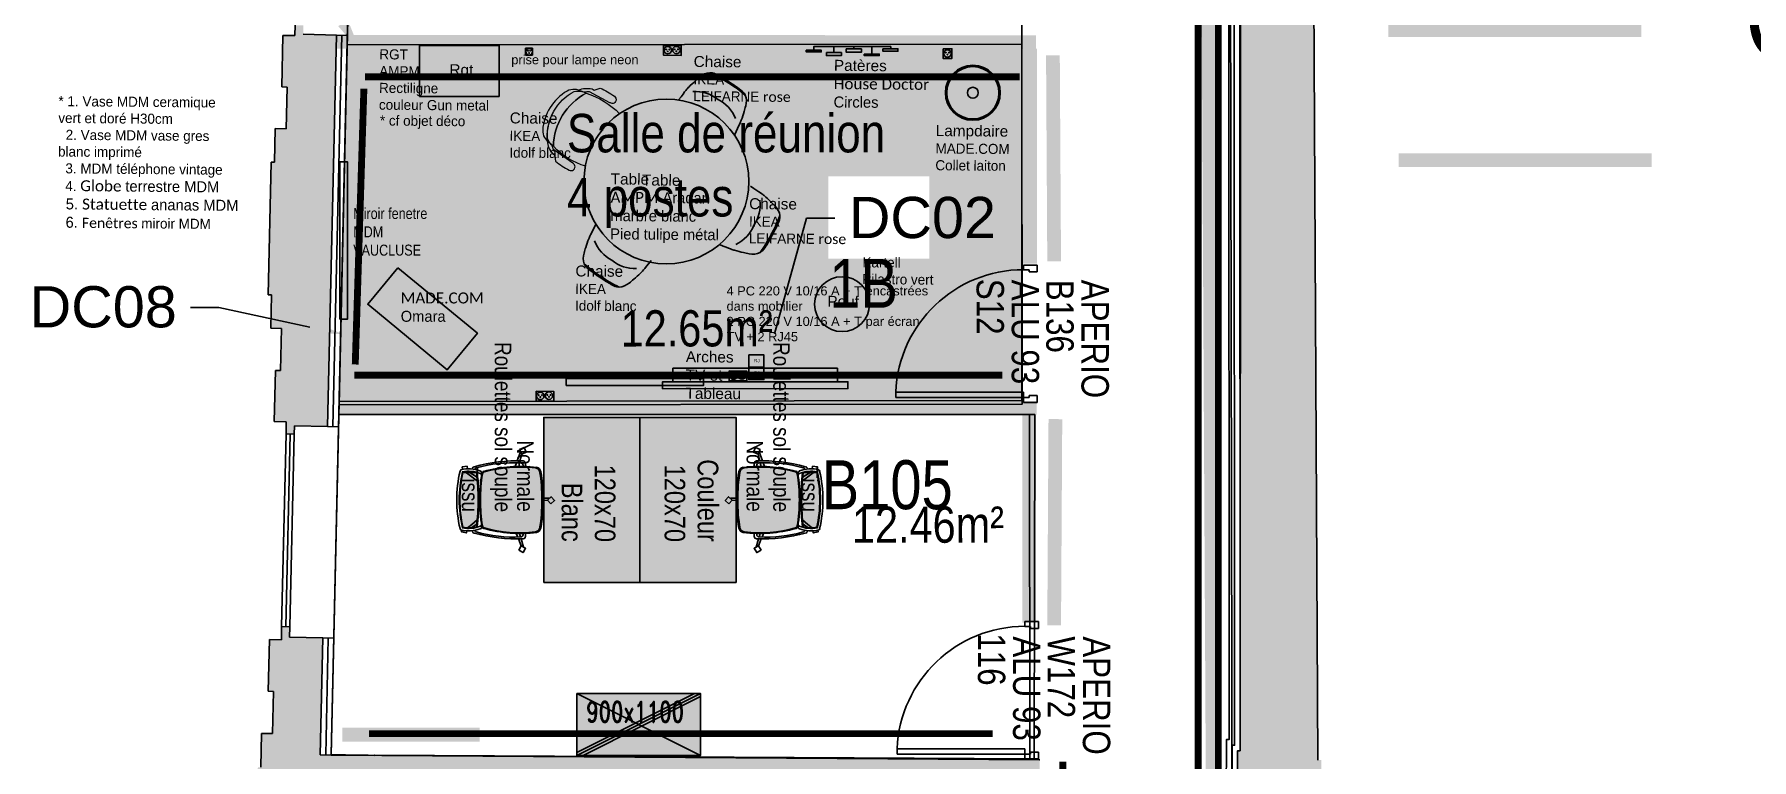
# Model space of a CAD drawing. Extents: x -28.9 to 23.3, y -8.4 to 57.6.
# Drawn here: x -17.86 to -5.36, y 43.74 to 49.02 of the extents above; entities that cross this region are included whole.
import ezdxf
from ezdxf import colors
from ezdxf.entities.mleader import LeaderData, LeaderLine
from ezdxf.enums import TextEntityAlignment as Align
from ezdxf.math import Vec2, Vec3

# ---------------------------------------------------------------- set-up
doc = ezdxf.new("R2010")
doc.units = 0
doc.header["$LTSCALE"] = 0.001
for name, pattern in [('AXES2', [28.575, 19.05, -3.175, 3.175, -3.175]), ('CACHE', [0.375, 0.25, -0.125]), ('CACHE2', [4.7625, 3.175, -1.5875]), ('HIDDEN', [9.525, 6.35, -3.175])]:
    doc.linetypes.add(name, pattern=pattern)
for name, color, linetype in [('01-FAC_CHASSIS EXI', 4, 'Continuous'), ('01-STR_MACONNERIE_HACH', 252, 'Continuous'), ('02-ISOLATION', 6, 'ISOLATION'), ('_ANNO-CONCEPT-T', 7, 'Continuous'), ('A-Etiq_Mob', 7, 'Continuous'), ('A-Etiquettes', 7, 'Continuous'), ('A-legende', 7, 'Continuous'), ('A-MobilierAQ', 7, 'Continuous'), ('A-num pièce', 1, 'Continuous'), ('A-texte', 7, 'Continuous')]:
    doc.layers.add(name, color=color, linetype=linetype)
for name, color, linetype, true_color in [('04-MOBILIER', 1, 'Continuous', 0xff0000), ('A-cote', 7, 'Continuous', 0x425746), ('A-Détails', 7, 'Continuous', 0x00a500), ('A-mobilier', 7, 'Continuous', 0x666666), ('A-MOQUETTE', 7, 'Continuous', 0xe5ecff), ('A-placo', 30, 'Continuous', 0xff7f00), ('A-projet', 7, 'Continuous', 0x5b6280), ('A-signalétique', 7, 'Continuous', 0x666666), ('A-vitré', 7, 'Continuous', 0x61becc), ('couleur siege', 1, 'Continuous', 0xff0000), ('Coupe', 1, 'Continuous', 0xff0000)]:
    doc.layers.add(name, color=color, linetype=linetype, true_color=true_color)
doc.layers.add('A-portes', color=7, linetype='Continuous', lineweight=25)
doc.layers.add('plafond', color=5, linetype='Continuous', lineweight=25, true_color=0x0000ff)
doc.styles.add('RENS', font='arial.ttf', dxfattribs={"width": 0.999})
doc.styles.add('ROMAND', font='romand', dxfattribs={"width": 0.7})
doc.styles.get("Standard").update_dxf_attribs({"font": 'ARIALN.TTF'})
doc.styles.add('Y_TXT_COT', font='arial.ttf', dxfattribs={"height": 0.2})
doc.linetypes.add('ISOLATION', pattern='A,0.00254,-2.54,[134,ltypeshp.shx,S=2.54,R=0,X=-2.54,Y=0],-5.08,[134,ltypeshp.shx,S=2.54,R=180,X=2.54,Y=0],-2.54', length=10.16254)

# ---------------------------------------------------------------- blocks, each defined once
blk = doc.blocks.new('Xref-R1-2018-11')
at = {"layer": '01-STR_MACONNERIE_HACH'}
h = blk.add_hatch(color=256, dxfattribs=at)
h.dxf.hatch_style = 1
h.paths.add_polyline_path([(-13.248, 17.273), (-13.246, 17.355), (-13.326, 17.357), (-13.329, 17.259), (-13.391, 17.26), (-13.399, 16.927), (-13.508, 16.93), (-13.541, 15.475), (-12.378, 15.485), (-12.099, 15.493), (-12.101, 15.595), (-11.795, 15.597), (-11.795, 15.651), (-11.705, 15.652), (-11.706, 15.732), (-11.796, 15.731), (-11.8, 16.308), (-12.584, 16.301), (-12.563, 17.257)])
h.paths.add_polyline_path([(-13.016, 26.879), (-13.015, 26.929), (-13.175, 26.932), (-13.2, 25.804), (-13.04, 25.801), (-13.039, 25.847), (-12.369, 25.832), (-12.346, 26.864)])
h.paths.add_polyline_path([(-12.948, 29.884), (-12.947, 29.93), (-13.107, 29.934), (-13.132, 28.82), (-12.972, 28.816), (-12.971, 28.858), (-12.301, 28.843), (-12.278, 29.869)])
h.paths.add_polyline_path([(-12.881, 32.88), (-12.88, 32.926), (-13.04, 32.93), (-13.065, 31.819), (-12.905, 31.816), (-12.904, 31.857), (-12.234, 31.842), (-12.211, 32.865)])
h.paths.add_polyline_path([(-7.898, 17.894), (-7.925, 16.194), (-9.339, 16.216), (-9.312, 17.916)], flags=16)
edge = h.paths.add_edge_path()
edge.add_line((-5.736, 19.449), (-5.735, 19.673))
edge.add_line((-5.735, 19.673), (-6.241, 19.672))
edge.add_line((-6.241, 19.672), (-6.241, 19.712))
edge.add_line((-6.241, 19.712), (-6.301, 19.712))
edge.add_line((-6.301, 19.712), (-6.3, 19.332))
edge.add_line((-6.3, 19.332), (-6.3, 19.212))
edge.add_line((-6.3, 19.212), (-6.3, 18.852))
edge.add_line((-6.3, 18.852), (-4.904, 18.85))
edge.add_line((-4.904, 18.85), (-4.79, 18.848))
edge.add_line((-4.79, 18.848), (-4.79, 18.85))
edge.add_line((-4.79, 18.85), (0.023, 18.845))
edge.add_line((0.023, 18.845), (0.106, 18.845))
edge.add_line((0.106, 18.845), (0.281, 18.845))
edge.add_line((0.281, 18.845), (0.449, 18.845))
edge.add_line((0.449, 18.845), (0.449, 18.425))
edge.add_line((0.449, 18.425), (0.449, 16.685))
edge.add_line((0.449, 16.685), (0.449, 16.24))
edge.add_line((0.449, 16.24), (0.224, 16.243))
edge.add_line((0.224, 16.243), (0.155, 16.243))
edge.add_line((0.155, 16.243), (-0.001, 16.245))
edge.add_line((-0.001, 16.245), (-0.247, 16.245))
edge.add_line((-0.247, 16.245), (-0.245, 15.778))
edge.add_line((-0.245, 15.778), (-1.206, 15.769))
edge.add_line((-1.206, 15.769), (-1.205, 15.609))
edge.add_line((-1.205, 15.609), (-1.102, 15.61))
edge.add_line((-1.102, 15.61), (-1.102, 15.568))
edge.add_line((-1.102, 15.568), (-0.915, 15.565))
edge.add_line((-0.915, 15.565), (-0.933, 14.246))
edge.add_line((-0.933, 14.246), (0.286, 14.181))
edge.add_line((0.286, 14.181), (0.599, 14.665))
edge.add_line((0.599, 14.665), (0.871, 14.653))
edge.add_line((0.871, 14.653), (1.106, 14.67))
edge.add_arc((1.275, 16.782), 2.119, 265.4303, 301.2709)
edge.add_arc((40.798, -48.297), 74.021, 121.07038, 121.27092, ccw=False)
edge.add_line((2.596, 15.105), (3.168, 15.533))
edge.add_line((3.168, 15.533), (0.286, 19.372))
edge.add_line((0.286, 19.372), (-0.76, 19.393))
edge.add_line((-0.76, 19.393), (-0.747, 22.141))
edge.add_line((-0.747, 22.141), (-5.843, 22.165))
edge.add_line((-5.843, 22.165), (-5.797, 28.561))
edge.add_line((-5.797, 28.561), (-5.795, 29.111))
edge.add_line((-5.795, 29.111), (-6.316, 29.111))
edge.add_line((-6.316, 29.111), (-6.302, 20.622))
edge.add_line((-6.302, 20.622), (-6.242, 20.622))
edge.add_line((-6.242, 20.622), (-6.242, 20.662))
edge.add_line((-6.242, 20.662), (-5.731, 20.663))
edge.add_line((-5.731, 20.663), (-5.727, 21.265))
edge.add_line((-5.727, 21.265), (-5.527, 21.264))
edge.add_line((-5.527, 21.264), (-5.526, 21.589))
edge.add_line((-5.526, 21.589), (-1.324, 21.57))
edge.add_line((-1.324, 21.57), (-1.334, 19.428))
edge.add_line((-1.334, 19.428), (-5.736, 19.449))
h.paths.add_polyline_path([(-6.324, 34.208), (-6.319, 31.031), (-5.787, 31.031), (-5.774, 34.209)])
h.paths.add_polyline_path([(-13.076, 46.557), (-13.075, 46.625), (-13.135, 46.627), (-13.137, 46.538), (-13.224, 46.54), (-13.233, 46.163), (-13.194, 46.162), (-13.201, 45.865), (-13.28, 45.867), (-13.285, 45.627), (-13.311, 45.628), (-13.333, 44.653), (-13.307, 44.652), (-13.313, 44.402), (-13.234, 44.4), (-13.241, 44.095), (-13.279, 44.096), (-13.288, 43.725), (-13.2, 43.724), (-13.202, 43.625), (-13.142, 43.623), (-13.141, 43.688), (-12.9, 43.683), (-12.835, 46.552)])
h.paths.add_polyline_path([(-13.176, 42.149), (-13.174, 42.214), (-13.234, 42.215), (-13.236, 42.139), (-13.323, 42.141), (-13.332, 41.765), (-13.293, 41.764), (-13.3, 41.46), (-13.379, 41.462), (-13.385, 41.218), (-13.41, 41.218), (-13.432, 40.253), (-13.407, 40.252), (-13.412, 40.01), (-13.333, 40.008), (-13.34, 39.7), (-13.378, 39.701), (-13.387, 39.33), (-13.299, 39.328), (-13.301, 39.239), (-13.241, 39.237), (-13.24, 39.299), (-12.999, 39.294), (-12.934, 42.143)])
h.paths.add_polyline_path([(-12.133, 36.307), (-8.706, 36.23), (-7.819, 36.245), (-7.814, 36.868), (-13.052, 36.904), (-13.033, 37.754), (-13.275, 37.76), (-13.273, 37.835), (-13.333, 37.837), (-13.335, 37.741), (-13.422, 37.743), (-13.431, 37.366), (-13.392, 37.365), (-13.399, 37.058), (-13.479, 37.059), (-13.484, 36.813), (-13.506, 36.813), (-13.53, 35.762), (-13.508, 35.761), (-13.515, 35.431), (-12.983, 35.419), (-12.997, 34.816), (-12.837, 34.813), (-12.836, 34.849), (-12.166, 34.834)])
h.paths.add_polyline_path([(-12.437, 22.845), (-12.414, 23.862), (-13.084, 23.877), (-13.082, 23.941), (-13.242, 23.944), (-13.268, 22.819), (-13.108, 22.816), (-13.107, 22.86)])
h.paths.add_polyline_path([(-12.53, 18.704), (-12.482, 20.85), (-13.042, 20.863), (-13.152, 20.864), (-13.15, 20.935), (-13.31, 20.938), (-13.335, 19.841), (-13.441, 19.844), (-13.458, 19.073), (-13.351, 19.071), (-13.358, 18.736), (-13.295, 18.735), (-13.297, 18.647), (-13.217, 18.646), (-13.216, 18.719)])
h.paths.add_polyline_path([(-6.372, 48.192), (-6.362, 48.083), (-6.35, 45.986), (-6.355, 36.933), (-6.374, 36.933), (-6.379, 36.271), (-6.327, 36.271), (-6.326, 36.129), (-5.766, 36.13), (-5.763, 36.865), (-5.789, 36.865), (-5.862, 50.72), (-13.17, 50.678), (-13.239, 47.632), (-13.199, 47.631), (-13.206, 47.338), (-13.119, 47.336), (-13.121, 47.216), (-13.061, 47.215), (-13.06, 47.277), (-12.758, 47.271), (-12.761, 47.906), (-12.774, 50.156), (-9.694, 50.173), (-9.694, 50.213), (-8.334, 50.221), (-8.334, 50.271), (-7.404, 50.277), (-6.384, 50.277)])
h.paths.add_polyline_path([(-9.228, 18.277), (-9.229, 18.207), (-9.229, 18.207), (-9.659, 18.217), (-9.67, 16.326), (-10.321, 16.321), (-10.316, 15.742), (-10.395, 15.742), (-10.394, 15.662), (-10.316, 15.662), (-10.316, 15.608), (-9.982, 15.61), (-9.973, 15.506), (-6.787, 15.534), (-6.787, 15.646), (-6.432, 15.647), (-6.433, 15.722), (-6.324, 15.722), (-6.324, 15.802), (-6.408, 15.804), (-6.409, 16.252), (-7.629, 16.254), (-7.62, 16.686), (-7.917, 16.691), (-7.904, 17.516), (-7.607, 17.511), (-7.595, 18.251), (-7.867, 18.256)])
h.paths.add_polyline_path([(-3.647, 16.249), (-4.965, 16.251), (-4.964, 15.806), (-5.016, 15.806), (-5.016, 15.726), (-4.932, 15.726), (-4.932, 15.652), (-4.669, 15.652), (-4.669, 15.576), (-3.606, 15.586), (-3.608, 15.746), (-3.645, 15.745)], flags=17)
for p, q in [((-5.789, 36.865), (-5.862, 50.72)), ((-6.355, 36.933), (-6.35, 45.986)), ((-13.332, 41.765), (-13.323, 42.141)), ((-13.236, 42.139), (-13.234, 42.215)), ((-12.934, 42.143), (-12.999, 39.294)), ((-13.3, 41.46), (-13.293, 41.764)), ((-13.385, 41.218), (-13.379, 41.462)), ((-13.432, 40.253), (-13.41, 41.218)), ((-13.412, 40.01), (-13.407, 40.252)), ((-13.34, 39.7), (-13.333, 40.008)), ((-13.387, 39.33), (-13.378, 39.701)), ((-13.241, 39.237), (-13.24, 39.299)), ((-13.275, 37.76), (-13.273, 37.835)), ((-13.431, 37.366), (-13.422, 37.743)), ((-13.033, 37.754), (-13.052, 36.904)), ((-13.399, 37.058), (-13.392, 37.365)), ((-13.484, 36.813), (-13.479, 37.059)), ((-7.814, 36.868), (-13.052, 36.904))]:
    blk.add_line(p, q)
for points in [[(-13.323, 42.141), (-13.236, 42.139)], [(-12.934, 42.143), (-13.176, 42.149)], [(-13.293, 41.764), (-13.332, 41.765)], [(-13.379, 41.462), (-13.3, 41.46)], [(-13.41, 41.218), (-13.385, 41.218)], [(-13.432, 40.253), (-13.407, 40.252)], [(-13.333, 40.008), (-13.412, 40.01)], [(-13.378, 39.701), (-13.34, 39.7)], [(-13.387, 39.33), (-13.299, 39.328)], [(-13.301, 39.239), (-13.299, 39.328)], [(-12.999, 39.294), (-13.24, 39.299)], [(-13.301, 39.239), (-13.241, 39.237)], [(-13.422, 37.743), (-13.335, 37.741), (-13.333, 37.837)], [(-13.333, 37.837), (-13.273, 37.835)], [(-13.033, 37.754), (-13.275, 37.76)], [(-13.392, 37.365), (-13.431, 37.366)], [(-13.479, 37.059), (-13.399, 37.058)], [(-6.327, 36.271), (-6.379, 36.271), (-6.374, 36.933), (-6.355, 36.933)]]:
    blk.add_lwpolyline(points)
at = {"layer": '01-FAC_CHASSIS EXI', "linetype": 'Continuous'}
blk.add_line((-13.303, 37.836), (-13.271, 39.238), dxfattribs=at)
at = {"layer": '01-FAC_CHASSIS EXI'}
for points in [[(-13.301, 39.239), (-13.333, 37.837)], [(-13.273, 37.835), (-13.241, 39.237)]]:
    blk.add_lwpolyline(points, dxfattribs=at)
at = {"layer": '02-ISOLATION', "linetype": 'Continuous'}
blk.add_line((-12.999, 39.294), (-12.919, 39.292), dxfattribs=at)
for points in [[(-12.68, 47.759), (-12.677, 47.189), (-12.74, 47.19), (-12.972, 36.902)], [(-6.44, 47.759), (-6.435, 37.014), (-6.454, 37.015), (-6.459, 36.19), (-6.407, 36.19), (-6.407, 34.196), (-6.396, 29.11), (-6.382, 20.622)], [(-6.36, 47.759), (-6.355, 36.933), (-6.374, 36.933), (-6.379, 36.271), (-6.327, 36.271), (-6.327, 34.196), (-6.316, 29.111), (-6.302, 20.622)], [(-12.934, 42.143), (-12.854, 42.141)], [(-13.033, 37.754), (-12.953, 37.752)]]:
    blk.add_lwpolyline(points, dxfattribs=at)
at = {"layer": '02-ISOLATION', "linetype": 'ISOLATION', "ltscale": 0.004}
for points in [[(-6.4, 47.759), (-6.395, 36.973), (-6.414, 36.974), (-6.419, 36.23), (-6.367, 36.231), (-6.367, 36.129)], [(-12.894, 42.142), (-12.959, 39.293)], [(-12.993, 37.753), (-13.012, 36.903)]]:
    blk.add_lwpolyline(points, dxfattribs=at)
blk = doc.blocks.new('PC16A-1M')
at = {"color": 0}
for p, q in [((-1.56, 1.5), (-1.56, -1.47)), ((1.46, 1.5), (-1.56, 1.5)), ((1.46, -1.47), (1.46, 1.5)), ((-1.56, -1.47), (1.46, -1.47))]:
    blk.add_line(p, q, dxfattribs=at)
for centre, radius in [((0, 0), 1.46), ((-0.48, 0.43), 0.146), ((0.47, 0.41), 0.146), ((-0.03, -0.59), 0.146)]:
    blk.add_circle(centre, radius, dxfattribs=at)
blk = doc.blocks.new('Chaise-dessus-1')
at = {"linetype": 'Continuous', "lineweight": 18, "flags": 128}
for points in [[(-5.218, 4.942, -0.253077), (-5.228, 5.051, -0.244096), (-4.951, 5.242, -0.271625), (-4.859, 5.197, 0.064373), (-4.889, 5.211, 0.291743), (-5.222, 4.999, 0.129568)], [(-5.205, 4.913, -0.271264), (-4.831, 5.17, 0.15895), (-4.889, 5.21, 0.292402), (-5.222, 4.999, 0.194969)], [(-4.768, 5.164), (-4.721, 5.16, -0.050677), (-4.652, 5.063, -0.255641), (-4.652, 5.031, -0.151195), (-4.668, 5.021, -0.282108), (-4.694, 5.026, -0.016426), (-4.701, 5.034), (-4.804, 5.167, 0.060703), (-4.843, 5.181), (-4.871, 5.212, -0.156798), (-4.778, 5.179, -0.104782), (-4.768, 5.164, 0.228728)], [(-5.224, 4.853), (-5.238, 4.809, 0.050677), (-5.173, 4.709, 0.255641), (-5.144, 4.697, 0.151195), (-5.128, 4.708, 0.282108), (-5.124, 4.734, 0.016426), (-5.128, 4.744), (-5.214, 4.888, -0.060703), (-5.213, 4.929), (-5.231, 4.967, 0.156798), (-5.234, 4.869, 0.104782), (-5.224, 4.853, -0.228728)]]:
    blk.add_lwpolyline(points, format="xyb", close=True, dxfattribs=at)
for points in [[(-5.205, 4.913, -0.271437), (-4.831, 5.17)], [(-4.674, 4.94, 0.132023), (-4.831, 5.17, 0.271264), (-5.205, 4.913, 0.126903), (-5.045, 4.677)]]:
    blk.add_lwpolyline(points, format="xyb", dxfattribs=at)
blk = doc.blocks.new('A$C7F8468B1')
at = {"layer": '04-MOBILIER'}
for centre, radius, start, end in [((20.8, -69), 91.5, 88.4948, 98.0977), ((20.8, -61.3), 84.7, 88.3377, 96.6108), ((25.7, -61.3), 84.7, 83.3892, 91.6623), ((25.6, -68.1), 91.5, 83.6625, 91.5052), ((25.6, -69), 91.5, 81.9023, 91.5052), ((20.5, -18.6), 27, 84.0728, 125.5143), ((26.1, -17.8), 26.2, 53.8955, 96.2776)]:
    blk.add_arc(centre, radius, start, end, dxfattribs=at)
for points in [[(11, 22.8), (10, 22.5), (6.3, 21.3), (3.6, 16.2), (2.1, 10.2), (0.6, 5.2), (0.1, 1.5), (-0.9, -7.2)], [(35.4, 22.8), (36.5, 22.5), (40.1, 21.3), (42.9, 16.2), (44.3, 10.2), (45.9, 5.2), (46.4, 1.5), (47.1, -7.4)]]:
    blk.add_open_spline(points, degree=3, knots=[0, 0, 0, 0, 3.716681, 12.506628, 17.24982, 24.62784, 29.757352, 29.757352, 29.757352, 29.757352], dxfattribs=at)
blk = doc.blocks.new('A$C1E0C1A8B')
at = {"layer": '04-MOBILIER', "linetype": 'Continuous'}
for p, q in [((-7.1, 45.497), (-6.52, 45.497)), ((-7.1, 45.127), (-7.1, 45.497)), ((-6.52, 45.497), (-6.52, 45.127)), ((-4.23, 45.49), (-3.668, 45.49)), ((-4.084, 45.446), (-4.084, 45.49)), ((-3.938, 45.473), (-3.938, 45.49)), ((-3.808, 45.436), (-3.808, 45.49)), ((-3.668, 45.49), (-3.668, 45.475)), ((-6.52, 45.127), (-7.1, 45.127))]:
    blk.add_line(p, q, dxfattribs=at)
at = {"layer": '04-MOBILIER', "ltscale": 0.01}
for p, q in [((-4.057, 43.15), (-5.257, 43.149)), ((-5.257, 43.149), (-5.257, 43.049)), ((-4.057, 43.05), (-4.057, 43.15))]:
    blk.add_line(p, q, dxfattribs=at)
at = {"layer": '04-MOBILIER', "linetype": 'Continuous'}
for points in [[(-4.285, 45.463), (-4.176, 45.463), (-4.176, 45.451), (-4.285, 45.451)], [(-4.23, 45.463), (-4.23, 45.463), (-4.23, 45.49), (-4.23, 45.49)], [(-4.138, 45.446), (-4.029, 45.446), (-4.029, 45.425), (-4.138, 45.425)], [(-3.993, 45.473), (-3.883, 45.473), (-3.883, 45.449), (-3.993, 45.449)], [(-3.862, 45.436), (-3.753, 45.436), (-3.753, 45.425), (-3.862, 45.425)], [(-3.727, 45.475), (-3.618, 45.475), (-3.618, 45.456), (-3.727, 45.456)]]:
    blk.add_lwpolyline(points, close=True, dxfattribs=at)
at = {"layer": '04-MOBILIER', "ltscale": 0.1}
blk.add_lwpolyline([(-7.257, 43.88), (-6.679, 43.403), (-6.898, 43.137), (-7.477, 43.614)], close=True, dxfattribs=at)
at = {"layer": '04-MOBILIER', "ltscale": 0.01}
for points in [[(-6.032, 43.023), (-6.032, 43.073), (-5.032, 43.074), (-5.032, 43.024)], [(-5.332, 42.999), (-5.332, 43.049), (-3.982, 43.05), (-3.982, 43)]]:
    blk.add_lwpolyline(points, close=True, dxfattribs=at)
for centre, radius in [((-3.072, 45.154), 0.2), ((-3.072, 45.154), 0.19), ((-3.072, 45.154), 0.04), ((-4.024, 43.615), 0.2)]:
    blk.add_circle(centre, radius, dxfattribs=at)
at = {"layer": '04-MOBILIER', "linetype": 'Continuous'}
blk.add_circle((-5.303, 44.508), 0.6, dxfattribs=at)
at = {"layer": 'Coupe', "color": 253, "linetype": 'Continuous', "true_color": 0x9898cc}
blk.add_lwpolyline([(-7.68, 44.65), (-7.624, 44.65), (-7.624, 43.507), (-7.68, 43.507)], close=True, dxfattribs=at)
at = {"layer": 'plafond', "linetype": 'Continuous'}
for points in [[(-5.323, 45.498), (-5.195, 45.497), (-5.195, 45.426), (-5.323, 45.427)], [(-3.288, 45.475), (-3.224, 45.474), (-3.224, 45.404), (-3.288, 45.404)], [(-4.703, 43.245), (-4.593, 43.245), (-4.593, 43.157), (-4.703, 43.157)], [(-4.703, 43.155), (-4.593, 43.155), (-4.593, 43.066), (-4.703, 43.066)], [(-4.846, 43.129), (-4.718, 43.128), (-4.718, 43.058), (-4.846, 43.059)], [(-6.251, 42.982), (-6.123, 42.98), (-6.123, 42.91), (-6.251, 42.911)]]:
    blk.add_lwpolyline(points, close=True, dxfattribs=at)
for centre, radius in [((-5.293, 45.464), 0.027), ((-5.304, 45.469), 0.0025), ((-5.293, 45.455), 0.0025), ((-5.281, 45.469), 0.0025), ((-5.23, 45.465), 0.027), ((-5.242, 45.47), 0.0025), ((-5.23, 45.456), 0.0025), ((-5.218, 45.47), 0.0025), ((-3.257, 45.44), 0.027), ((-3.269, 45.446), 0.0025), ((-3.257, 45.432), 0.0025), ((-3.245, 45.446), 0.0025), ((-4.815, 43.095), 0.027), ((-4.827, 43.1), 0.0025), ((-4.815, 43.087), 0.0025), ((-4.803, 43.1), 0.0025), ((-4.753, 43.096), 0.027), ((-4.764, 43.102), 0.0025), ((-4.752, 43.088), 0.0025), ((-4.74, 43.102), 0.0025), ((-6.221, 42.947), 0.027), ((-6.233, 42.953), 0.0025), ((-6.221, 42.939), 0.0025), ((-6.209, 42.953), 0.0025), ((-6.158, 42.949), 0.027), ((-6.17, 42.954), 0.0025), ((-6.158, 42.94), 0.0025), ((-6.146, 42.954), 0.0025)]:
    blk.add_circle(centre, radius, dxfattribs=at)
at = {"layer": '04-MOBILIER', "xscale": -0.01, "yscale": 0.01, "zscale": 0.01}
for p, rotation in [((-4.777, 44.912), 327.6707160633405), ((-4.849, 44.023), 241.7293240365541), ((-5.848, 44.132), 146.4168090549806)]:
    blk.add_blockref('A$C7F8468B1', p, dxfattribs=dict(at, rotation=rotation))
at = {"layer": '04-MOBILIER', "xscale": -0.9999999999999997, "rotation": 92.72624062205007}
blk.add_blockref('Chaise-dessus-1', (-0.732, 40.185), dxfattribs=at)
at = {"layer": 'plafond', "color": 5, "lineweight": -2, "xscale": 0.01669227516125703, "yscale": 0.01669227516125703, "zscale": 0.01669227516125703, "rotation": 0.07392321233090443}
blk.add_blockref('PC16A-1M', (-6.302, 45.453), dxfattribs=at)
at = {"layer": '_ANNO-CONCEPT-T', "char_height": 0.08, "attachment_point": 1, "rotation": 359.5012}
for s, insert, width in [('{\\fMangal|b0|i0|c0|p2;\\H0.91667x;RGT\\PAMPM\\PRectiligne \\Pcouleur Gun metal}', (-7.392, 45.471), 1.4724), ('{\\fArial|b0|i0|c0|p34;Chaise\\P\\fMangal|b0|i0|c0|p2;\\H0.91667x;IKEA \\PLEIFARNE \\fCalibri|b0|i0|c0|p34;rose}', (-5.104, 45.422), 1.4724), ('{\\fArial|b0|i0|c0|p34;Patères\\P\\fCalibri|b0|i0|c0|p34;House Doctor\\P\\fMangal|b0|i0|c0|p2;Circles}', (-4.083, 45.394), 1.4724), ('{\\fArial|b0|i0|c0|p34;Rgt}', (-6.882, 45.362), 1.4724), ('{\\fMangal|b0|i0|c0|p2;\\H0.91667x;* 1. Vase MDM ceramique \\Pvert et doré H30cm\\P  2. Vase MDM vase gres \\Pblanc imprimé\\P  3. MDM téléphone vintage\\P  4. \\fCalibri|b0|i0|c204|p34;\\H1.0909x;Globe \\fMangal|b0|i0|c0|p2;terrestre MDM\\P  5. \\fCalibri|b0|i0|c204|p34;Statuette \\fMangal|b0|i0|c0|p2;ananas MDM\\P  6. \\fCalibri|b0|i0|c0|p34;\\H0.91667x;Fenêtres \\fMangal|b0|i0|c0|p2;miroir MDM}', (-9.728, 45.13), 2.51802), ('{\\fArial|b0|i0|c0|p34;Chaise\\P\\fMangal|b0|i0|c0|p2;\\H0.91667x;IKEA\\PIdolf blanc}', (-6.443, 45.011), 1.4724), ('{\\fMangal|b0|i0|c0|p2;\\H0.91667x;* cf objet déco}', (-7.388, 44.989), 1.4724), ('{\\fArial|b0|i0|c0|p34;Lampdaire\\P\\fMangal|b0|i0|c0|p2;\\H0.91667x;MADE.COM\\PCollet laiton}', (-3.342, 44.919), 1.4724), ('{\\fArial|b0|i0|c0|p34;Table\\P\\fCalibri|b0|i0|c0|p34;AMPM \\fMangal|b0|i0|c0|p2;Aradan \\Pmarbre blanc\\PPied tulipe métal}', (-5.708, 44.567), 1.4724), ('{\\fArial|b0|i0|c0|p34;Table}', (-5.48, 44.559), 1.4724), ('{\\fArial|b0|i0|c0|p34;Chaise\\P\\fMangal|b0|i0|c0|p2;\\H0.91667x;IKEA \\PLEIFARNE \\fCalibri|b0|i0|c0|p34;rose}', (-4.7, 44.387), 1.4724), ('{\\fArial|b0|i0|c0|p34;Tabouret\\P\\fMangal|b0|i0|c0|p2;\\H0.91667x;Kartell\\PPilastro vert}', (-3.874, 44.09), 1.4724), ('{\\fArial|b0|i0|c0|p34;Chaise\\P\\fMangal|b0|i0|c0|p2;\\H0.91667x;IKEA\\PIdolf blanc}', (-5.965, 43.897), 1.4724), ('{\\fArial|b0|i0|c0|p34;Pouf}', (-4.131, 43.676), 1.4724), ('{\\fArial|b0|i0|c0|p34;Arches\\PTV et\\PTableau}', (-5.161, 43.273), 1.4724)]:
    blk.add_mtext(s, dxfattribs=dict(at, insert=insert, width=width))
at = {"layer": '_ANNO-CONCEPT-T', "insert": (-7.583, 44.315), "char_height": 0.08, "attachment_point": 1, "rotation": 0.0242}
blk.add_mtext_dynamic_manual_height_columns('Miroir fenetre\\PMDM  \\PVAUCLUSE ', width=3.77075, gutter_width=12.5, heights=[0], dxfattribs=at)
at = {"layer": 'plafond', "color": 5, "style": 'RENS'}
for p in [(-4.665, 43.192), (-4.665, 43.102)]:
    blk.add_text('RJ', height=0.024, rotation=0.0032, dxfattribs=at).set_placement(p)
at = {"layer": 'plafond', "char_height": 0.08, "width": 1.4724, "attachment_point": 1, "rotation": 0.0242}
for s, insert in [('{\\fArial|b0|i0|c0|p34;\\H0.83333x;prise pour lampe neon}', (-6.432, 45.428)), ('{\\fCalibri|b0|i0|c204|p34;\\C0;MADE.COM  \\fCalibri|b0|i0|c0|p34;\\P\\fMangal|b0|i0|c0|p2;Omara}', (-7.237, 43.7)), ('{\\fArial|b0|i0|c0|p34;\\H0.83333x;4 PC 220 V 10/16 A + T encastrées dans mobilier\\P2 PC 220 V 10/16 A + T par écran TV + 2 RJ45}', (-4.865, 43.745))]:
    blk.add_mtext(s, dxfattribs=dict(at, insert=insert))
blk = doc.blocks.new('chaise')
at = {"layer": 'A-mobilier', "ltscale": 0.1, "true_color": 0xc7c8ca}
h = blk.add_hatch(color=9, dxfattribs=at)
h.dxf.hatch_style = 1
h.paths.add_polyline_path([(0.272, 0.456, 0.30076), (0.236, 0.489, 0.043342), (0.008, 0.509, 0.043342), (-0.219, 0.489, 0.300759), (-0.255, 0.456, 0.09791), (-0.223, 0.027, 0.292085), (-0.207, 0.013, 0.040929), (0.008, -0.005, 0.040929), (0.223, 0.013, 0.292085), (0.239, 0.027, 0.09791)])
h.paths.add_polyline_path([(0.159, -0.024, 0.015765), (0.008, -0.018, 0.016739), (-0.152, -0.025), (-0.19, -0.069), (-0.218, -0.103, 0.040824), (-0.213, -0.142, 0.054873), (0.008, -0.167, 0.054873), (0.23, -0.142, 0.02252), (0.233, -0.121), (0.219, -0.101)])
h.paths.add_polyline_path([(0.191, -0.026, 0.003373), (0.159, -0.024), (0.219, -0.101), (0.233, -0.121, 0.02535), (0.235, -0.097)])
h.paths.add_polyline_path([(0.226, -0.03, 0.0036), (0.191, -0.026), (0.235, -0.097, 0.0714)])
h.paths.add_polyline_path([(-0.152, -0.025, 0.003505), (-0.185, -0.027), (-0.196, -0.043), (-0.217, -0.075, 0.030269), (-0.218, -0.103), (-0.19, -0.069)])
h.paths.add_polyline_path([(-0.185, -0.027, 0.002494), (-0.209, -0.03, 0.048116), (-0.217, -0.075), (-0.196, -0.043)], flags=17)
at = {"layer": 'A-mobilier'}
for p, q in [((0.022, 0.558), (0.023, 0.509)), ((0.004, 0.509), (0.006, 0.543)), ((-0.374, 0.349), (-0.308, 0.33)), ((-0.308, 0.308), (-0.363, 0.33)), ((-0.292, 0.326), (-0.283, 0.323)), ((-0.262, 0.365), (-0.287, 0.365)), ((-0.263, 0.345), (-0.272, 0.345)), ((0.279, 0.365), (0.303, 0.365)), ((0.279, 0.345), (0.288, 0.345)), ((0.279, 0.31), (0.309, 0.317)), ((0.309, 0.293), (0.279, 0.282)), ((0.324, 0.32), (0.378, 0.334)), ((0.398, 0.325), (0.324, 0.298)), ((-0.242, -0.066), (-0.241, -0.066)), ((-0.19, -0.069), (-0.219, -0.105)), ((-0.217, -0.075), (-0.196, -0.043)), ((0.233, -0.121), (0.219, -0.101)), ((0.258, -0.066), (0.257, -0.066))]:
    blk.add_line(p, q, dxfattribs=at)
at = {"layer": 'A-mobilier', "linetype": 'HIDDEN'}
for p, q in [((-0.263, 0.29), (-0.293, 0.302)), ((-0.283, 0.323), (-0.263, 0.317)), ((-0.196, -0.043), (-0.185, -0.027)), ((-0.152, -0.025), (-0.19, -0.069)), ((0.219, -0.101), (0.159, -0.024)), ((0.191, -0.026), (0.235, -0.097))]:
    blk.add_line(p, q, dxfattribs=at)
at = {"layer": 'A-mobilier'}
for points in [[(-0.024, 0.57), (0.006, 0.543), (0.034, 0.572), (0.003, 0.6)], [(-0.398, 0.31), (-0.363, 0.331), (-0.383, 0.366), (-0.418, 0.345)], [(0.395, 0.371), (0.378, 0.334), (0.415, 0.317), (0.432, 0.354)]]:
    blk.add_lwpolyline(points, close=True, dxfattribs=at)
for points in [[(-0.243, -0.109), (-0.259, -0.113), (-0.25, -0.153), (-0.237, -0.15)], [(0.255, -0.145), (0.275, -0.147), (0.28, -0.107), (0.259, -0.105)]]:
    blk.add_lwpolyline(points, dxfattribs=at)
for centre, radius, start, end in [((0.845, 0.323), 1.108, 173.1278, 195.4958), ((0.845, 0.323), 1.103, 173.7387, 195.3268), ((-0.212, 0.445), 0.0447, 99.9272, 166.8835), ((-0.203, 0.434), 0.0495, 115.9014, 169.3298), ((-0.019, -0.687), 1.184, 88.7046, 100.0235), ((0.008, -0.811), 1.32, 90, 99.927), ((0.008, -0.811), 1.32, 80.073, 90), ((0.035, -0.687), 1.184, 79.9765, 91.2954), ((-0.829, 0.323), 1.103, 344.6732, 6.2613), ((0.228, 0.445), 0.0447, 13.1165, 80.0728), ((-0.829, 0.323), 1.108, 344.5042, 6.8722), ((0.219, 0.434), 0.0495, 10.6702, 64.0986), ((1.039, 0.304), 1.347, 178.2197, 195.2822), ((-0.287, 0.345), 0.02, 90, 178.2197), ((0.842, 0.272), 1.135, 177.2781, 195.5028), ((-0.272, 0.325), 0.02, 90, 177.2781), ((-0.826, 0.272), 1.135, 344.4972, 2.7219), ((-1.023, 0.304), 1.347, 344.7178, 1.7803), ((0.288, 0.325), 0.02, 2.7219, 90), ((0.303, 0.345), 0.02, 1.7803, 90), ((-0.207, -0.008), 0.02, 80.7555, 159.0187), ((-0.204, 0.032), 0.02, 195.4958, 260.6251), ((0.02, -0.095), 0.243, 156.8702, 192.2258), ((-0.2, 0.037), 0.02, 195.3268, 260.7665), ((0.008, 1.315), 1.32, 260.6251, 270), ((-0.186, -0.008), 0.02, 114.7785, 159.0187), ((0.008, 1.315), 1.315, 260.7665, 270), ((0.008, 1.315), 1.315, 270, 279.2335), ((0.008, 1.315), 1.32, 270, 279.3749), ((0.202, -0.008), 0.02, 20.9813, 65.2215), ((0.216, 0.037), 0.02, 279.2335, 344.6732), ((0.223, -0.008), 0.02, 20.9813, 99.2445), ((-0.003, -0.095), 0.243, 347.7742, 23.1298), ((0.22, 0.032), 0.02, 279.3749, 344.5042), ((-0.241, -0.046), 0.02, 195.2822, 270), ((-0.233, -0.026), 0.02, 195.5028, 252.7294), ((0.02, -0.095), 0.263, 159.0187, 193.9621), ((0.02, -0.095), 0.238, 164.1556, 191.4603), ((0.031, -2.412), 2.399, 90.5363, 95.8288), ((0.031, -2.412), 2.394, 90.5374, 95.7482), ((-0.014, -2.412), 2.399, 84.1712, 89.4637), ((-0.014, -2.412), 2.394, 84.2518, 89.4626), ((-0.003, -0.095), 0.238, 348.5397, 15.8444), ((-0.003, -0.095), 0.263, 346.0379, 20.9813), ((0.249, -0.026), 0.02, 287.2706, 344.4972), ((0.257, -0.046), 0.02, 270, 344.7178), ((-0.22, -0.145), 0.02, 218.589, 257.0335), ((0.01, 0.853), 1.044, 257.0335, 269.9004), ((0.01, 0.853), 1.024, 257.1546, 269.8984), ((0.01, 0.853), 1.019, 257.3346, 269.8979), ((0.006, 0.853), 1.019, 270.1021, 282.6654), ((0.006, 0.853), 1.024, 270.1016, 282.8454), ((0.006, 0.853), 1.044, 270.0996, 282.9665), ((0.236, -0.145), 0.02, 282.9665, 321.411)]:
    blk.add_arc(centre, radius, start, end, dxfattribs=at)
blk = doc.blocks.new('SiègeT1')
at = {"layer": 'couleur siege', "true_color": 0x8a6689}
for points in [[(-0.194, 0.224), (-0.077, 0.21), (0.039, 0.212), (0.155, 0.217), (0.198, 0.222), (0.203, 0.244), (0.204, 0.282), (0.201, 0.321), (0.123, 0.338), (0.039, 0.343), (-0.023, 0.345), (-0.098, 0.338), (-0.149, 0.331), (-0.196, 0.322), (-0.202, 0.3), (-0.201, 0.265)], [(-0.208, -0.236), (-0.225, -0.22), (-0.234, -0.197), (-0.236, -0.14), (-0.238, -0.076), (-0.234, -0.012), (-0.228, 0.045), (-0.218, 0.102), (-0.211, 0.132), (-0.201, 0.169), (-0.197, 0.177), (-0.184, 0.18), (-0.12, 0.188), (-0.049, 0.193), (0.009, 0.195), (0.077, 0.193), (0.132, 0.188), (0.169, 0.183), (0.191, 0.179), (0.199, 0.177), (0.204, 0.173), (0.207, 0.164), (0.219, 0.115), (0.231, 0.045), (0.237, -0.005), (0.241, -0.063), (0.241, -0.105), (0.24, -0.159), (0.236, -0.197), (0.235, -0.21), (0.229, -0.22), (0.222, -0.229), (0.213, -0.234), (0.207, -0.236), (0.175, -0.242), (0.114, -0.248), (0.051, -0.251), (-0.05, -0.252), (-0.126, -0.247), (-0.191, -0.238)]]:
    blk.add_hatch(color=8, dxfattribs=at).paths.add_polyline_path(points)
at = {"extrusion": (0, 0, -1), "xscale": 0.8999999999999986, "yscale": 0.8999999999999986, "zscale": -0.9, "rotation": 180}
blk.add_blockref('chaise', (0.005, 0.195), dxfattribs=at)
at = {"layer": 'A-Etiq_Mob', "style": 'ROMAND', "width": 0.7}
for tag, p in [('FINITION', (-0.079, 0.177)), ('PIETEMENT', (-0.091, -0.031)), ('ASSISE', (-0.088, -0.224)), ('COULEUR', (-0.104, -0.424))]:
    blk.add_attdef(tag, p, '', height=0.15, dxfattribs=at)
blk = doc.blocks.new('Poste127Couleur')
at = {"transparency": 33554582}
h = blk.add_hatch(color=256, dxfattribs=at)
h.dxf.hatch_style = 1
h.set_gradient(color1=(169, 83, 160), color2=(255, 246, 230), tint=1, name='CURVED')
h.paths.add_polyline_path([(0, 0.703), (0, 0.003), (1.2, 0.003), (1.2, 0.703)])
blk.add_lwpolyline([(0, 0.7), (0, 0), (1.2, 0), (1.2, 0.7)], close=True)
at = {"layer": 'A-Etiq_Mob'}
for tag, p in [('STRATIFIE', (0.284, 0.421)), ('DIM', (0.284, 0.18))]:
    blk.add_attdef(tag, p, '', height=0.15, dxfattribs=at)
blk = doc.blocks.new('Poste127')
at = {"transparency": 33554582}
h = blk.add_hatch(color=256, dxfattribs=at)
h.dxf.hatch_style = 1
h.set_gradient(color1=(199, 200, 202), color2=(255, 246, 230), tint=1, name='CURVED')
h.paths.add_polyline_path([(0, 0.7), (0, 0), (1.2, 0), (1.2, 0.7)])
blk.add_lwpolyline([(0, 0.7), (0, 0), (1.2, 0), (1.2, 0.7)], close=True)
at = {"layer": 'A-Etiq_Mob'}
for tag, p in [('FINITION', (0.284, 0.421)), ('DIM', (0.284, 0.18))]:
    blk.add_attdef(tag, p, '', height=0.15, dxfattribs=at)
blk = doc.blocks.new('armoire90Réhausse')
at = {"true_color": 0xfdedc9}
h = blk.add_hatch(color=254, dxfattribs=at)
h.dxf.hatch_style = 1
h.paths.add_polyline_path([(0, 0.45), (0, 0), (0.9, 0), (0.9, 0.45)])
blk.add_lwpolyline([(0, 0.45), (0, 0), (0.9, 0), (0.9, 0.45)], close=True)
for points in [[(0.9, 0), (0, 0.45)], [(0.9, 0.45), (0, 0)], [(0.855, 0.45), (0, 0.022)], [(0.9, 0.428), (0.045, 0)]]:
    blk.add_lwpolyline(points)
at = {"layer": 'A-Etiq_Mob', "style": 'ROMAND', "width": 0.7}
for tag, p in [('DIMENSION', (0.068, 0.242)), ('FINITION', (0.068, 0.001)), ('PORTES', (0.068, -0.239))]:
    blk.add_attdef(tag, p, '', height=0.15, dxfattribs=at)
blk = doc.blocks.new('P_93100')
for p, q in [((0.425, 0.93), (0.465, 0.93)), ((0.425, 0), (0.425, 0.93)), ((0.465, 0), (0.465, 0.93)), ((-0.5, -0.1), (-0.5, 0)), ((-0.5, 0), (-0.465, 0)), ((-0.465, 0), (-0.465, -0.04)), ((0.425, 0), (0.465, 0)), ((0.465, 0), (0.465, -0.04)), ((0.5, 0), (0.465, 0)), ((0.5, -0.1), (0.5, 0)), ((-0.45, -0.1), (-0.5, -0.1)), ((-0.465, -0.04), (-0.45, -0.04)), ((-0.45, -0.04), (-0.45, -0.1)), ((0.465, -0.04), (0.45, -0.04)), ((0.45, -0.04), (0.45, -0.1)), ((0.45, -0.1), (0.5, -0.1))]:
    blk.add_line(p, q)
blk.add_arc((0.465, 0), 0.931, 92.4628, 180)

msp = doc.modelspace()

# ---------------------------------------------------------------- hatches: boundary and pattern name
at = {"layer": 'A-MOQUETTE', "ltscale": 0.01, "true_color": 0xd9ffb3}
h = msp.add_hatch(color=61, dxfattribs=at)
h.dxf.hatch_style = 1
h.paths.add_polyline_path([(-15.58, 48.94), (-15.639, 46.32), (-10.665, 46.326), (-10.668, 48.945)])

# ---------------------------------------------------------------- linework, layer by layer
at = {"layer": 'A-Etiquettes', "color": 231, "true_color": 0xfd5db5, "const_width": 0.1}
msp.add_lwpolyline([(-15.615, 43.919), (-14.615, 43.919)], dxfattribs=at)
at = {"layer": 'A-legende', "color": 39, "linetype": 'CACHE2', "ltscale": 100, "true_color": 0x663d19}
for points, const_width in [([(-9.385, 27.474), (-9.385, 54.496)], 0.05), ([(-7.926, 48.101), (-6.083, 48.101)], 0.1)]:
    msp.add_lwpolyline(points, dxfattribs=dict(at, const_width=const_width))
at = {"layer": 'A-legende', "color": 151, "linetype": 'CACHE', "ltscale": 2000, "true_color": 0xa4b6e5, "const_width": 0.05}
msp.add_lwpolyline([(-9.238, 27.474), (-9.238, 54.496)], dxfattribs=at)
at = {"layer": 'A-legende', "color": 1, "linetype": 'CACHE2', "ltscale": 200, "true_color": 0xff0000, "const_width": 0.1}
msp.add_lwpolyline([(-8.001, 49.048), (-6.158, 49.048)], dxfattribs=at)
at = {"layer": 'A-legende', "color": 71, "linetype": 'AXES2', "ltscale": 60, "true_color": 0xbfff7f, "const_width": 0.05}
for points in [[(-15.521, 46.614), (-15.458, 48.622)], [(-15.451, 48.708), (-10.685, 48.708)]]:
    msp.add_lwpolyline(points, dxfattribs=at)
at = {"layer": 'A-legende', "linetype": 'CACHE', "ltscale": 2000, "const_width": 0.05}
for points in [[(-10.81, 46.536), (-15.528, 46.536)], [(-10.37, 43.723), (-10.37, 40.694)]]:
    msp.add_lwpolyline(points, dxfattribs=at)
at = {"layer": 'A-legende', "color": 205, "linetype": 'CACHE', "ltscale": 2000, "true_color": 0x8546b9, "const_width": 0.05}
msp.add_lwpolyline([(-15.42, 43.926), (-10.881, 43.926)], dxfattribs=at)
at = {"layer": 'A-MOQUETTE'}
msp.add_lwpolyline([(-10.665, 52.508), (-15.5, 52.515), (-15.639, 46.345), (-10.668, 46.352)], close=True, dxfattribs=at)
at = {"layer": 'A-MOQUETTE', "ltscale": 0.01}
for points in [[(-15.58, 48.94), (-15.639, 46.32), (-10.665, 46.326), (-10.668, 48.945), (-15.58, 48.94)], [(-15.641, 46.25), (-15.697, 43.771), (-10.61, 43.738), (-10.613, 46.251), (-15.641, 46.25)]]:
    msp.add_lwpolyline(points, dxfattribs=at)
at = {"layer": 'A-MOQUETTE', "color": 7, "true_color": 0xfff7e0}
msp.add_lwpolyline([(-10.573, 46.251), (-15.641, 46.25), (-15.697, 43.774), (-15.382, 43.768), (-15.382, 43.77), (-10.579, 43.744)], close=True, dxfattribs=at)
at = {"layer": 'A-placo', "const_width": 0.1}
for points in [[(-15.685, 48.962), (-10.565, 48.961)], [(-15.64, 46.301), (-10.56, 46.299)]]:
    msp.add_lwpolyline(points, dxfattribs=at)
at = {"layer": 'A-projet', "ltscale": 0.01}
msp.add_lwpolyline([(-9.107, 27.491), (-9.16, 54.628), (-15.404, 54.624), (-15.401, 54.058), (-15.465, 54.059), (-15.697, 43.771), (-10.539, 43.737)], dxfattribs=at)
at = {"layer": 'A-signalétique', "color": 253, "linetype": 'AXES2', "ltscale": 50, "true_color": 0x999999, "const_width": 0.1}
msp.add_lwpolyline([(-9.337, 54.437), (-9.193, 27.491)], dxfattribs=at)
at = {"layer": 'A-signalétique', "color": 93, "linetype": 'CACHE', "ltscale": 2000, "true_color": 0x6dd544, "const_width": 0.1}
msp.add_lwpolyline([(-10.433, 47.364), (-10.442, 48.864)], dxfattribs=at)
at = {"layer": 'A-signalétique', "color": 1, "linetype": 'CACHE', "ltscale": 2000, "true_color": 0xff0000, "const_width": 0.1}
msp.add_lwpolyline([(-10.433, 44.715), (-10.424, 46.216)], dxfattribs=at)
at = {"layer": 'A-vitré', "const_width": 0.1}
for points in [[(-10.609, 47.348), (-10.609, 48.912)], [(-10.614, 44.734), (-10.614, 46.249)]]:
    msp.add_lwpolyline(points, dxfattribs=at)

# ---------------------------------------------------------------- block references
at = {"ltscale": 0.01}
msp.add_blockref('Xref-R1-2018-11', (-2.724, 6.869), dxfattribs=at)
at = {"layer": 'A-mobilier', "ltscale": 0.01}
msp.add_blockref('A$C1E0C1A8B', (-7.953, 3.438), dxfattribs=at)
at = {"layer": 'A-mobilier'}
ref = msp.add_blockref('SiègeT1', (-14.415, 45.626), dxfattribs=dict(at, rotation=90.00000000000001))
ref.add_attrib('FINITION', 'Tissu', dxfattribs={"layer": 'A-Etiq_Mob', "height": 0.12, "rotation": 270}).set_placement((-14.781, 45.869), align=Align.BOTTOM_LEFT)
ref.add_attrib('ASSISE', 'Normale', dxfattribs={"layer": 'A-Etiq_Mob', "height": 0.12, "rotation": 270}).set_placement((-14.379, 46.061), align=Align.BOTTOM_LEFT)
ref.add_attrib('PIETEMENT', 'Roulettes sol souple', dxfattribs={"layer": 'A-Etiq_Mob', "height": 0.12, "rotation": 270}).set_placement((-14.541, 46.777), align=Align.BOTTOM_LEFT)
ref = msp.add_blockref('SiègeT1', (-12.483, 45.626), dxfattribs=dict(at, xscale=-1, rotation=270))
ref.add_attrib('FINITION', 'Tissu', dxfattribs={"layer": 'A-Etiq_Mob', "height": 0.12, "rotation": 270}).set_placement((-12.306, 45.869), align=Align.BOTTOM_LEFT)
ref.add_attrib('ASSISE', 'Normale', dxfattribs={"layer": 'A-Etiq_Mob', "height": 0.12, "rotation": 270}).set_placement((-12.708, 46.061), align=Align.BOTTOM_LEFT)
ref.add_attrib('PIETEMENT', 'Roulettes sol souple', dxfattribs={"layer": 'A-Etiq_Mob', "height": 0.12, "rotation": 270}).set_placement((-12.514, 46.777), align=Align.BOTTOM_LEFT)
at = {"layer": 'A-mobilier', "ltscale": 0.1}
ref = msp.add_blockref('Poste127', (-13.449, 45.028), dxfattribs=dict(at, rotation=90.00000000000001))
ref.add_attrib('STRATIFIE', 'Blanc', (-14.018, 45.753), dxfattribs={"layer": 'A-Etiq_Mob', "ltscale": 0.1, "height": 0.15, "rotation": 270})
ref.add_attrib('DIM', '120x70', (-13.777, 45.885), dxfattribs={"layer": 'A-Etiq_Mob', "ltscale": 0.1, "height": 0.15, "rotation": 270})
ref = msp.add_blockref('Poste127Couleur', (-13.449, 45.028), dxfattribs=dict(at, xscale=-1, rotation=270))
ref.add_attrib('STRATIFIE', 'Couleur', (-13.028, 45.924), dxfattribs={"layer": 'A-Etiq_Mob', "ltscale": 0.1, "height": 0.15, "rotation": 270})
ref.add_attrib('DIM', '120x70', (-13.269, 45.885), dxfattribs={"layer": 'A-Etiq_Mob', "ltscale": 0.1, "height": 0.15, "rotation": 270})
at = {"layer": 'A-MobilierAQ', "ltscale": 0.1}
msp.add_blockref('armoire90Réhausse', (-13.907, 43.768), dxfattribs=at).add_auto_attribs({'DIMENSION': '900x1100'})
at = {"layer": 'A-portes', "ltscale": 0.01}
ref = msp.add_blockref('P_93100', (-10.646, 44.242), dxfattribs=dict(at, xscale=-1, rotation=90))
ref.add_attrib('N°', '116', (-10.988, 44.657), dxfattribs={"layer": '0', "ltscale": 6, "height": 0.1992, "rotation": 270})
ref.add_attrib('NATURE/DIM', 'ALU 93', (-10.732, 44.635), dxfattribs={"layer": 'A-Etiquettes', "ltscale": 6, "height": 0.1992, "rotation": 270})
ref.add_attrib('FINITION', 'W172', (-10.48, 44.635), dxfattribs={"layer": 'A-Etiquettes', "ltscale": 6, "height": 0.1992, "rotation": 270})
ref.add_attrib('FERMETURE', 'APERIO', (-10.224, 44.635), dxfattribs={"layer": 'A-Etiquettes', "ltscale": 6, "height": 0.1992, "rotation": 270})

# ---------------------------------------------------------------- texts
at = {"layer": 'A-cote', "color": 30, "char_height": 0.2633, "attachment_point": 1, "rotation": 0.0792}
for s, insert in [('12.65m²', (-13.589, 47.008)), ('12.46m²', (-11.905, 45.579))]:
    msp.add_mtext_dynamic_manual_height_columns(s, width=1.21952, gutter_width=12.5, heights=[0], dxfattribs=dict(at, insert=insert))
at = {"layer": 'A-legende', "ltscale": 0.1, "insert": (-5.406, 49.437), "char_height": 0.59757, "attachment_point": 1}
msp.add_mtext_dynamic_manual_height_columns('Carrelage crédence C2 - type Cesi Blanc mat 10 x 10 - joints noirs RAL 7016 - Lot Peinture', width=28.72864, gutter_width=12.5, heights=[0], dxfattribs=at)
at = {"layer": 'A-num pièce', "ltscale": 0.1, "char_height": 0.3565, "attachment_point": 1}
for s, insert in [('1B', (-12.07, 47.383)), ('B105', (-12.125, 45.917))]:
    msp.add_mtext_dynamic_manual_height_columns(s, width=1.29845, gutter_width=12.5, heights=[0], dxfattribs=dict(at, insert=insert))
at = {"layer": 'A-texte', "ltscale": 0.1, "insert": (-13.98, 48.438), "char_height": 0.27988, "attachment_point": 1}
msp.add_mtext_dynamic_manual_height_columns('Salle de réunion 4 postes', width=2.53709, gutter_width=12.5, heights=[0], dxfattribs=at)

# ---------------------------------------------------------------- next in the draw order: leaders
at = {"layer": 'A-Détails'}
ml = msp.add_multileader_mtext('Standard', dxfattribs=at)
ml.set_content('DC08', color=256, style='Y_TXT_COT')
ml.set_leader_properties()
ml.build(insert=Vec2(0, 0))
ml.multileader.update_dxf_attribs({"has_text_frame": 1, "text_left_attachment_type": 2, "text_right_attachment_type": 2, "dogleg_length": 1, "arrow_head_size": 0.25})
ctx = ml.context
ctx.base_point, ctx.char_height, ctx.arrow_head_size, ctx.landing_gap_size, ctx.plane_origin = Vec3(-17.462, 49.795), 0.3, 0.25, 0.1, Vec3(-18.563, 50.937)
ctx.left_attachment, ctx.right_attachment, ctx.text_align_type = 2, 2, 2
notes = []
notes.append((ctx, [(1, (1, 1, 0), (-16.034, 49.795), (-1, 0), 0.207, [(0, [(-15.48, 48.885)], 0, [])])]))
ctx.mtext.insert, ctx.mtext.rotation, ctx.mtext.width, ctx.mtext.defined_height, ctx.mtext.alignment, ctx.mtext.flow_direction = Vec3(-16.342, 49.951), 6.283185, 0.43654, 0.2, 3, 5
ctx.mtext.has_bg_fill, ctx.mtext.bg_color, ctx.mtext.bg_scale_factor, ctx.mtext.bg_transparency, ctx.mtext.use_window_bg_color = 1, -1027028792, 1.5, 0, 1
ml = msp.add_multileader_mtext('Standard', dxfattribs=at)
ml.set_content('DC02', color=256, style='Y_TXT_COT')
ml.set_leader_properties()
ml.build(insert=Vec2(0, 0))
ml.multileader.update_dxf_attribs({"has_text_frame": 1, "text_left_attachment_type": 2, "text_right_attachment_type": 2, "dogleg_length": 1, "arrow_head_size": 0.25})
ctx = ml.context
ctx.base_point, ctx.char_height, ctx.arrow_head_size, ctx.landing_gap_size, ctx.plane_origin = Vec3(-12.028, 47.679), 0.3, 0.25, 0.1, Vec3(-15.473, 50.546)
ctx.left_attachment, ctx.right_attachment = 2, 2
notes.append((ctx, [(0, (1, 1, 0), (-12.236, 47.679), (1, 0), 0.207, [(0, [(-12.534, 46.595)], 0, [])])]))
ctx.mtext.insert, ctx.mtext.rotation, ctx.mtext.width, ctx.mtext.defined_height, ctx.mtext.flow_direction = Vec3(-11.928, 47.834), 6.283185, 0.43654, 0.2, 5
ctx.mtext.has_bg_fill, ctx.mtext.bg_color, ctx.mtext.bg_scale_factor, ctx.mtext.bg_transparency, ctx.mtext.use_window_bg_color = 1, -1027028792, 1.5, 0, 1
ml = msp.add_multileader_mtext('Standard', dxfattribs=at)
ml.set_content('DC08', color=256, style='Y_TXT_COT')
ml.set_leader_properties()
ml.build(insert=Vec2(0, 0))
ml.multileader.update_dxf_attribs({"has_text_frame": 1, "text_left_attachment_type": 2, "text_right_attachment_type": 2, "dogleg_length": 1, "arrow_head_size": 0.25})
ctx = ml.context
ctx.base_point, ctx.char_height, ctx.arrow_head_size, ctx.landing_gap_size, ctx.plane_origin = Vec3(-17.941, 47.029), 0.3, 0.25, 0.1, Vec3(-19.041, 48.171)
ctx.left_attachment, ctx.right_attachment, ctx.text_align_type = 2, 2, 2
notes.append((ctx, [(1, (1, 1, 0), (-16.513, 47.029), (-1, 0), 0.207, [(0, [(-15.607, 46.834)], 0, [])])]))
ctx.mtext.insert, ctx.mtext.rotation, ctx.mtext.width, ctx.mtext.defined_height, ctx.mtext.alignment, ctx.mtext.flow_direction = Vec3(-16.82, 47.184), 6.283185, 0.43654, 0.2, 3, 5
ctx.mtext.has_bg_fill, ctx.mtext.bg_color, ctx.mtext.bg_scale_factor, ctx.mtext.bg_transparency, ctx.mtext.use_window_bg_color = 1, -1027028792, 1.5, 0, 1
for ctx, leaders in notes:
    for number, flags, end, landing, length, lines in leaders:
        leader = LeaderData()
        leader.index, (leader.has_last_leader_line, leader.has_dogleg_vector, leader.attachment_direction) = number, flags
        leader.last_leader_point, leader.dogleg_vector, leader.dogleg_length = Vec3(end), Vec3(landing), length
        for number, points, colour, breaks in lines:
            line = LeaderLine()
            line.index, line.vertices, line.color, line.breaks = number, Vec3.list(points), colors.encode_raw_color(colour), breaks
            leader.lines.append(line)
        ctx.leaders.append(leader)

# ---------------------------------------------------------------- next in the draw order: block references
at = {"layer": 'A-portes', "ltscale": 0.01}
ref = msp.add_blockref('P_93100', (-10.656, 46.838), dxfattribs=dict(at, xscale=-1, rotation=90))
ref.add_attrib('N°', 'S12', (-10.998, 47.238), dxfattribs={"layer": '0', "ltscale": 6, "height": 0.1992, "rotation": 270})
ref.add_attrib('NATURE/DIM', 'ALU 93', (-10.742, 47.231), dxfattribs={"layer": 'A-Etiquettes', "ltscale": 6, "height": 0.1992, "rotation": 270})
ref.add_attrib('FINITION', 'B136', (-10.49, 47.231), dxfattribs={"layer": 'A-Etiquettes', "ltscale": 6, "height": 0.1992, "rotation": 270})
ref.add_attrib('FERMETURE', 'APERIO', (-10.234, 47.231), dxfattribs={"layer": 'A-Etiquettes', "ltscale": 6, "height": 0.1992, "rotation": 270})

doc.saveas('drawing.dxf')
